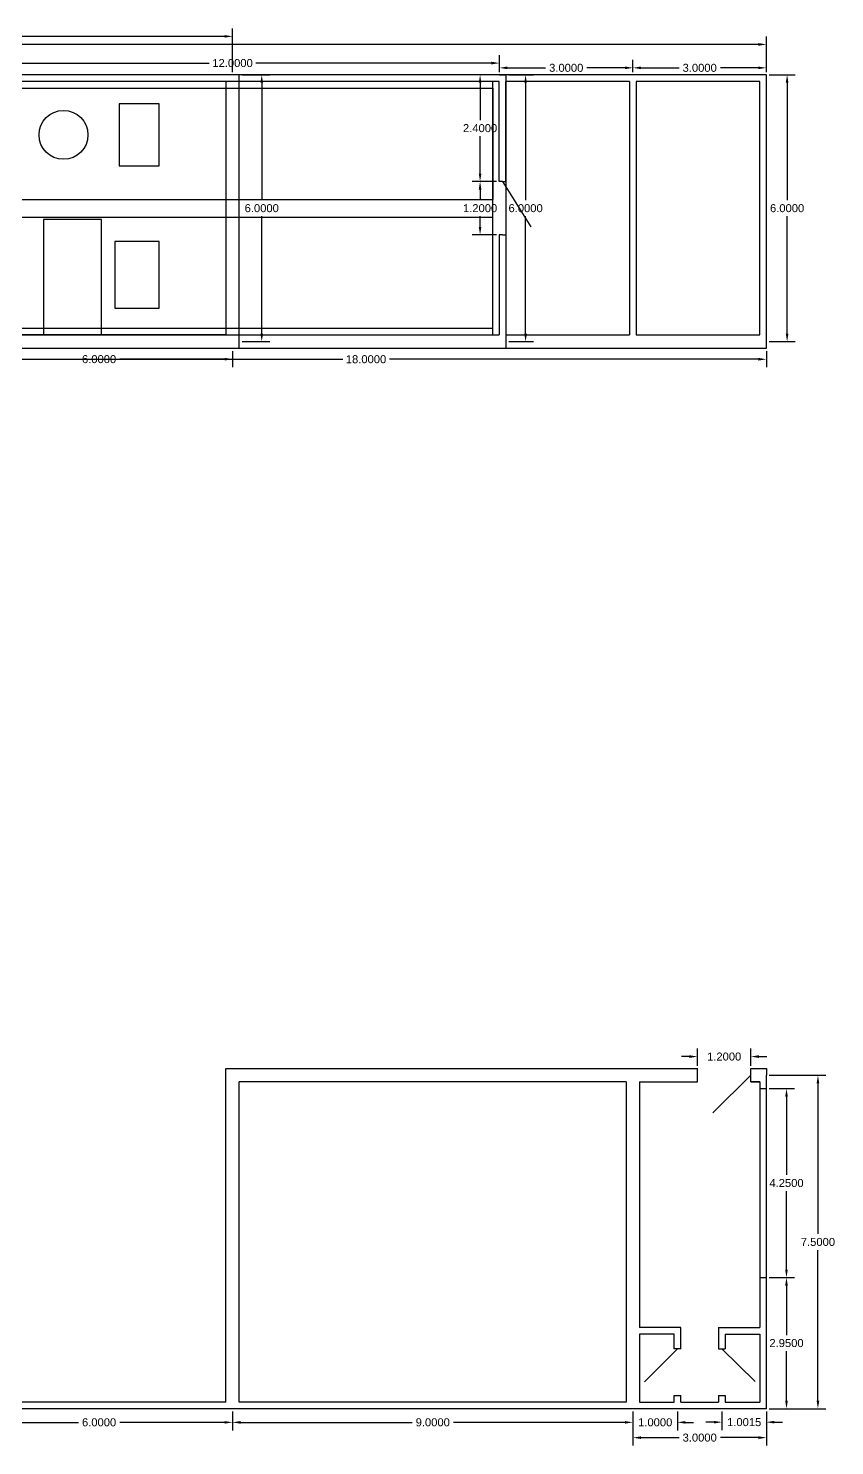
# Model space of a CAD drawing. Header units: millimetres. Extents: x 447.2 to 497.6, y 51.4 to 83.7.
# Drawn here: x 479.48 to 497.6, y 51.84 to 83.72 of the extents above; entities that cross this region are included whole.
import ezdxf

# ---------------------------------------------------------------- set-up
doc = ezdxf.new("R2010")
doc.units = ezdxf.units.MM
for name, color, linetype in [('Maq1', 30, 'Continuous'), ('Maq3', 50, 'Continuous'), ('Piso1', 1, 'Continuous'), ('Piso2', 5, 'Continuous'), ('Piso3', 3, 'Continuous')]:
    doc.layers.add(name, color=color, linetype=linetype)
doc.styles.get("Standard").update_dxf_attribs({"font": 'arial.ttf'})
doc.dimstyles.get("Standard").update_dxf_attribs({"dimtxt": 0.18, "dimasz": 0.18, "dimexe": 0.18, "dimexo": 0.0625, "dimgap": 0.09, "dimtad": 0, "dimtih": 1, "dimtoh": 1, "dimdec": 4, "dimzin": 0, "dimdsep": 46, "dimtxsty": 'Standard', "dimcen": 0.09, "dimadec": 0, "dimazin": 0, "dimtfac": 1, "dimtdec": 4, "dimtofl": 0, "dimtmove": 0, "dimatfit": 3, "dimfxl": 1, "dimtolj": 1, "dimtzin": 0, "dimarcsym": 0})

# ---------------------------------------------------------------- blocks, each defined once
blk = doc.blocks.new('*D30')
at = {"layer": 'Defpoints', "color": 0, "transparency": 16777216}
for p in [(496.065, 83.359), (448.065, 82.675), (496.065, 82.675)]:
    blk.add_point(p, dxfattribs=at)
at = {"layer": 'Piso1', "color": 0, "lineweight": -2, "transparency": 16777216}
for p, q in [((448.065, 82.737), (448.065, 83.539)), ((496.065, 82.737), (496.065, 83.539)), ((448.245, 83.359), (471.529, 83.359)), ((495.885, 83.359), (472.602, 83.359))]:
    blk.add_line(p, q, dxfattribs=at)
at = {"layer": 'Piso1', "color": 0, "transparency": 16777216}
for points in [[(448.245, 83.389), (448.245, 83.329), (448.065, 83.359)], [(495.885, 83.389), (495.885, 83.329), (496.065, 83.359)]]:
    blk.add_solid(points, dxfattribs=at)
at = {"layer": 'Piso1', "color": 0, "transparency": 16777216, "insert": (472.065, 83.359), "char_height": 0.18, "attachment_point": 5}
blk.add_mtext('\\A1;48.0000', dxfattribs=at)
blk = doc.blocks.new('*D32')
at = {"layer": 'Defpoints', "color": 0, "transparency": 16777216}
for p in [(484.065, 52.675), (493.065, 52.675), (484.065, 52.368)]:
    blk.add_point(p, dxfattribs=at)
at = {"layer": 'Piso1', "color": 0, "lineweight": -2, "transparency": 16777216}
for p, q in [((484.065, 52.612), (484.065, 52.188)), ((493.065, 52.612), (493.065, 52.188)), ((484.245, 52.368), (488.102, 52.368)), ((492.885, 52.368), (489.029, 52.368))]:
    blk.add_line(p, q, dxfattribs=at)
at = {"layer": 'Piso1', "color": 0, "transparency": 16777216}
for points in [[(484.245, 52.398), (484.245, 52.338), (484.065, 52.368)], [(492.885, 52.398), (492.885, 52.338), (493.065, 52.368)]]:
    blk.add_solid(points, dxfattribs=at)
at = {"layer": 'Piso1', "color": 0, "transparency": 16777216, "insert": (488.565, 52.368), "char_height": 0.18, "attachment_point": 5}
blk.add_mtext('\\A1;9.0000', dxfattribs=at)
blk = doc.blocks.new('*D33')
at = {"layer": 'Defpoints', "color": 0, "transparency": 16777216}
for p in [(493.065, 52.675), (494.065, 52.675), (493.065, 52.368)]:
    blk.add_point(p, dxfattribs=at)
at = {"layer": 'Piso1', "color": 0, "lineweight": -2, "transparency": 16777216}
for p, q in [((493.065, 52.612), (493.065, 52.188)), ((494.065, 52.612), (494.065, 52.188)), ((492.885, 52.368), (492.705, 52.368)), ((494.245, 52.368), (494.425, 52.368))]:
    blk.add_line(p, q, dxfattribs=at)
at = {"layer": 'Piso1', "color": 0, "transparency": 16777216}
for points in [[(492.885, 52.398), (492.885, 52.338), (493.065, 52.368)], [(494.245, 52.398), (494.245, 52.338), (494.065, 52.368)]]:
    blk.add_solid(points, dxfattribs=at)
at = {"layer": 'Piso1', "color": 0, "transparency": 16777216, "insert": (493.565, 52.368), "char_height": 0.18, "attachment_point": 5}
blk.add_mtext('\\A1;1.0000', dxfattribs=at)
blk = doc.blocks.new('*D34')
at = {"layer": 'Defpoints', "color": 0, "transparency": 16777216}
for p in [(495.064, 52.675), (496.065, 52.675), (495.064, 52.372)]:
    blk.add_point(p, dxfattribs=at)
at = {"layer": 'Piso1', "color": 0, "lineweight": -2, "transparency": 16777216}
for p, q in [((495.064, 52.612), (495.064, 52.192)), ((496.065, 52.612), (496.065, 52.192)), ((494.884, 52.372), (494.704, 52.372)), ((496.245, 52.372), (496.425, 52.372))]:
    blk.add_line(p, q, dxfattribs=at)
at = {"layer": 'Piso1', "color": 0, "transparency": 16777216}
for points in [[(494.884, 52.402), (494.884, 52.342), (495.064, 52.372)], [(496.245, 52.402), (496.245, 52.342), (496.065, 52.372)]]:
    blk.add_solid(points, dxfattribs=at)
at = {"layer": 'Piso1', "color": 0, "transparency": 16777216, "insert": (495.565, 52.372), "char_height": 0.18, "attachment_point": 5}
blk.add_mtext('\\A1;1.0015', dxfattribs=at)
blk = doc.blocks.new('*D35')
at = {"layer": 'Defpoints', "color": 0, "transparency": 16777216}
for p in [(493.065, 52.675), (496.065, 52.675), (496.065, 52.024)]:
    blk.add_point(p, dxfattribs=at)
at = {"layer": 'Piso1', "color": 0, "lineweight": -2, "transparency": 16777216}
for p, q in [((493.065, 52.612), (493.065, 51.844)), ((496.065, 52.612), (496.065, 51.844)), ((493.245, 52.024), (494.102, 52.024)), ((495.885, 52.024), (495.029, 52.024))]:
    blk.add_line(p, q, dxfattribs=at)
at = {"layer": 'Piso1', "color": 0, "transparency": 16777216}
for points in [[(493.245, 52.054), (493.245, 51.994), (493.065, 52.024)], [(495.885, 52.054), (495.885, 51.994), (496.065, 52.024)]]:
    blk.add_solid(points, dxfattribs=at)
at = {"layer": 'Piso1', "color": 0, "transparency": 16777216, "insert": (494.565, 52.024), "char_height": 0.18, "attachment_point": 5}
blk.add_mtext('\\A1;3.0000', dxfattribs=at)
blk = doc.blocks.new('*D37')
at = {"layer": 'Defpoints', "color": 0, "transparency": 16777216}
for p in [(496.065, 59.875), (496.065, 55.625), (496.516, 55.625)]:
    blk.add_point(p, dxfattribs=at)
at = {"layer": 'Piso1', "color": 0, "lineweight": -2, "transparency": 16777216}
for p, q in [((496.128, 59.875), (496.696, 59.875)), ((496.516, 59.695), (496.516, 57.932)), ((496.516, 55.805), (496.516, 57.568)), ((496.128, 55.625), (496.696, 55.625))]:
    blk.add_line(p, q, dxfattribs=at)
at = {"layer": 'Piso1', "color": 0, "transparency": 16777216}
for points in [[(496.486, 59.695), (496.546, 59.695), (496.516, 59.875)], [(496.486, 55.805), (496.546, 55.805), (496.516, 55.625)]]:
    blk.add_solid(points, dxfattribs=at)
at = {"layer": 'Piso1', "color": 0, "transparency": 16777216, "insert": (496.516, 57.75), "char_height": 0.18, "attachment_point": 5}
blk.add_mtext('\\A1;4.2500', dxfattribs=at)
blk = doc.blocks.new('*D38')
at = {"layer": 'Defpoints', "color": 0, "transparency": 16777216}
for p in [(496.065, 60.175), (496.065, 52.675), (497.223, 52.675)]:
    blk.add_point(p, dxfattribs=at)
at = {"layer": 'Piso1', "color": 0, "lineweight": -2, "transparency": 16777216}
for p, q in [((496.128, 60.175), (497.403, 60.175)), ((497.223, 59.995), (497.223, 56.607)), ((497.223, 52.855), (497.223, 56.243)), ((496.128, 52.675), (497.403, 52.675))]:
    blk.add_line(p, q, dxfattribs=at)
at = {"layer": 'Piso1', "color": 0, "transparency": 16777216}
for points in [[(497.193, 59.995), (497.253, 59.995), (497.223, 60.175)], [(497.193, 52.855), (497.253, 52.855), (497.223, 52.675)]]:
    blk.add_solid(points, dxfattribs=at)
at = {"layer": 'Piso1', "color": 0, "transparency": 16777216, "insert": (497.223, 56.425), "char_height": 0.18, "attachment_point": 5}
blk.add_mtext('\\A1;7.5000', dxfattribs=at)
blk = doc.blocks.new('*D39')
at = {"layer": 'Defpoints', "color": 0, "transparency": 16777216}
for p in [(496.065, 55.625), (496.516, 55.625), (496.065, 52.675)]:
    blk.add_point(p, dxfattribs=at)
at = {"layer": 'Piso1', "color": 0, "lineweight": -2, "transparency": 16777216}
for p, q in [((496.128, 55.625), (496.696, 55.625)), ((496.516, 55.445), (496.516, 54.332)), ((496.516, 52.855), (496.516, 53.968)), ((496.128, 52.675), (496.696, 52.675))]:
    blk.add_line(p, q, dxfattribs=at)
at = {"layer": 'Piso1', "color": 0, "transparency": 16777216}
for points in [[(496.486, 55.445), (496.546, 55.445), (496.516, 55.625)], [(496.486, 52.855), (496.546, 52.855), (496.516, 52.675)]]:
    blk.add_solid(points, dxfattribs=at)
at = {"layer": 'Piso1', "color": 0, "transparency": 16777216, "insert": (496.516, 54.15), "char_height": 0.18, "attachment_point": 5}
blk.add_mtext('\\A1;2.9500', dxfattribs=at)
blk = doc.blocks.new('*D51')
at = {"layer": 'Defpoints', "color": 0, "transparency": 16777216}
for p in [(494.515, 60.594), (494.515, 60.325), (495.715, 60.325)]:
    blk.add_point(p, dxfattribs=at)
at = {"layer": 'Piso1', "color": 0, "lineweight": -2, "transparency": 16777216}
for p, q in [((494.335, 60.594), (494.155, 60.594)), ((494.515, 60.387), (494.515, 60.774)), ((495.715, 60.387), (495.715, 60.774)), ((495.895, 60.594), (496.075, 60.594))]:
    blk.add_line(p, q, dxfattribs=at)
at = {"layer": 'Piso1', "color": 0, "transparency": 16777216}
for points in [[(494.335, 60.624), (494.335, 60.564), (494.515, 60.594)], [(495.895, 60.624), (495.895, 60.564), (495.715, 60.594)]]:
    blk.add_solid(points, dxfattribs=at)
at = {"layer": 'Piso1', "color": 0, "transparency": 16777216, "insert": (495.115, 60.594), "char_height": 0.18, "attachment_point": 5}
blk.add_mtext('\\A1;1.2000', dxfattribs=at)
blk = doc.blocks.new('*D63')
at = {"layer": 'Defpoints', "color": 0, "transparency": 16777216}
for p in [(489.629, 82.675), (490.065, 82.675), (490.06, 80.275)]:
    blk.add_point(p, dxfattribs=at)
at = {"layer": 'Piso1', "color": 0, "lineweight": -2, "transparency": 16777216}
for p, q in [((490.003, 82.675), (489.449, 82.675)), ((489.629, 82.495), (489.629, 81.657)), ((489.629, 80.455), (489.629, 81.293)), ((489.998, 80.275), (489.449, 80.275))]:
    blk.add_line(p, q, dxfattribs=at)
at = {"layer": 'Piso1', "color": 0, "transparency": 16777216}
for points in [[(489.599, 82.495), (489.659, 82.495), (489.629, 82.675)], [(489.599, 80.455), (489.659, 80.455), (489.629, 80.275)]]:
    blk.add_solid(points, dxfattribs=at)
at = {"layer": 'Piso1', "color": 0, "transparency": 16777216, "insert": (489.629, 81.475), "char_height": 0.18, "attachment_point": 5}
blk.add_mtext('\\A1;2.4000', dxfattribs=at)
blk = doc.blocks.new('*D64')
at = {"layer": 'Defpoints', "color": 0, "transparency": 16777216}
for p in [(489.629, 80.275), (490.06, 80.275), (490.06, 79.075)]:
    blk.add_point(p, dxfattribs=at)
at = {"layer": 'Piso1', "color": 0, "lineweight": -2, "transparency": 16777216}
for p, q in [((489.998, 80.275), (489.449, 80.275)), ((489.629, 80.095), (489.629, 79.857)), ((489.629, 79.255), (489.629, 79.493)), ((489.998, 79.075), (489.449, 79.075))]:
    blk.add_line(p, q, dxfattribs=at)
at = {"layer": 'Piso1', "color": 0, "transparency": 16777216}
for points in [[(489.599, 80.095), (489.659, 80.095), (489.629, 80.275)], [(489.599, 79.255), (489.659, 79.255), (489.629, 79.075)]]:
    blk.add_solid(points, dxfattribs=at)
at = {"layer": 'Piso1', "color": 0, "transparency": 16777216, "insert": (489.629, 79.675), "char_height": 0.18, "attachment_point": 5}
blk.add_mtext('\\A1;1.2000', dxfattribs=at)
blk = doc.blocks.new('*D65')
at = {"layer": 'Defpoints', "color": 0, "transparency": 16777216}
for p in [(496.065, 82.675), (496.065, 76.675), (496.53, 76.675)]:
    blk.add_point(p, dxfattribs=at)
at = {"layer": 'Piso1', "color": 0, "lineweight": -2, "transparency": 16777216}
for p, q in [((496.128, 82.675), (496.71, 82.675)), ((496.53, 82.495), (496.53, 79.857)), ((496.53, 76.855), (496.53, 79.493)), ((496.128, 76.675), (496.71, 76.675))]:
    blk.add_line(p, q, dxfattribs=at)
at = {"layer": 'Piso1', "color": 0, "transparency": 16777216}
for points in [[(496.5, 82.495), (496.56, 82.495), (496.53, 82.675)], [(496.5, 76.855), (496.56, 76.855), (496.53, 76.675)]]:
    blk.add_solid(points, dxfattribs=at)
at = {"layer": 'Piso1', "color": 0, "transparency": 16777216, "insert": (496.53, 79.675), "char_height": 0.18, "attachment_point": 5}
blk.add_mtext('\\A1;6.0000', dxfattribs=at)
blk = doc.blocks.new('*D67')
at = {"layer": 'Defpoints', "color": 0, "transparency": 16777216}
for p in [(493.065, 82.832), (493.065, 82.675), (496.065, 82.675)]:
    blk.add_point(p, dxfattribs=at)
at = {"layer": 'Piso1', "color": 0, "lineweight": -2, "transparency": 16777216}
for p, q in [((493.065, 82.737), (493.065, 83.012)), ((496.065, 82.737), (496.065, 83.012)), ((493.245, 82.832), (494.102, 82.832)), ((495.885, 82.832), (495.029, 82.832))]:
    blk.add_line(p, q, dxfattribs=at)
at = {"layer": 'Piso1', "color": 0, "transparency": 16777216}
for points in [[(493.245, 82.862), (493.245, 82.802), (493.065, 82.832)], [(495.885, 82.862), (495.885, 82.802), (496.065, 82.832)]]:
    blk.add_solid(points, dxfattribs=at)
at = {"layer": 'Piso1', "color": 0, "transparency": 16777216, "insert": (494.565, 82.832), "char_height": 0.18, "attachment_point": 5}
blk.add_mtext('\\A1;3.0000', dxfattribs=at)
blk = doc.blocks.new('*D71')
at = {"layer": 'Defpoints', "color": 0, "transparency": 16777216}
for p in [(478.065, 76.525), (496.065, 76.525), (478.065, 76.278)]:
    blk.add_point(p, dxfattribs=at)
at = {"layer": 'Piso1', "color": 0, "lineweight": -2, "transparency": 16777216}
for p, q in [((478.065, 76.462), (478.065, 76.098)), ((478.245, 76.278), (486.541, 76.278)), ((495.885, 76.278), (487.59, 76.278)), ((496.065, 76.462), (496.065, 76.098))]:
    blk.add_line(p, q, dxfattribs=at)
at = {"layer": 'Piso1', "color": 0, "transparency": 16777216}
for points in [[(478.245, 76.308), (478.245, 76.248), (478.065, 76.278)], [(495.885, 76.308), (495.885, 76.248), (496.065, 76.278)]]:
    blk.add_solid(points, dxfattribs=at)
at = {"layer": 'Piso1', "color": 0, "transparency": 16777216, "insert": (487.065, 76.278), "char_height": 0.18, "attachment_point": 5}
blk.add_mtext('\\A1;18.0000', dxfattribs=at)
blk = doc.blocks.new('*D86')
at = {"layer": 'Defpoints', "color": 0, "transparency": 16777216}
for p in [(490.215, 82.675), (490.215, 76.675), (490.652, 76.675)]:
    blk.add_point(p, dxfattribs=at)
at = {"layer": 'Piso2', "color": 0, "lineweight": -2, "transparency": 16777216}
for p, q in [((490.278, 82.675), (490.832, 82.675)), ((490.652, 82.495), (490.652, 79.857)), ((490.652, 76.855), (490.652, 79.493)), ((490.278, 76.675), (490.832, 76.675))]:
    blk.add_line(p, q, dxfattribs=at)
at = {"layer": 'Piso2', "color": 0, "transparency": 16777216}
for points in [[(490.622, 82.495), (490.682, 82.495), (490.652, 82.675)], [(490.622, 76.855), (490.682, 76.855), (490.652, 76.675)]]:
    blk.add_solid(points, dxfattribs=at)
at = {"layer": 'Piso2', "color": 0, "transparency": 16777216, "insert": (490.652, 79.675), "char_height": 0.18, "attachment_point": 5}
blk.add_mtext('\\A1;6.0000', dxfattribs=at)
blk = doc.blocks.new('*D101')
at = {"layer": 'Defpoints', "color": 0, "transparency": 16777216}
for p in [(478.065, 52.675), (484.065, 52.675), (478.065, 52.368)]:
    blk.add_point(p, dxfattribs=at)
at = {"layer": 'Piso1', "color": 0, "lineweight": -2, "transparency": 16777216}
for p, q in [((478.065, 52.612), (478.065, 52.188)), ((484.065, 52.612), (484.065, 52.188)), ((478.245, 52.368), (480.602, 52.368)), ((483.885, 52.368), (481.529, 52.368))]:
    blk.add_line(p, q, dxfattribs=at)
at = {"layer": 'Piso1', "color": 0, "transparency": 16777216}
for points in [[(478.245, 52.398), (478.245, 52.338), (478.065, 52.368)], [(483.885, 52.398), (483.885, 52.338), (484.065, 52.368)]]:
    blk.add_solid(points, dxfattribs=at)
at = {"layer": 'Piso1', "color": 0, "transparency": 16777216, "insert": (481.065, 52.368), "char_height": 0.18, "attachment_point": 5}
blk.add_mtext('\\A1;6.0000', dxfattribs=at)
blk = doc.blocks.new('*D104')
at = {"layer": 'Defpoints', "color": 0, "transparency": 16777216}
for p in [(490.065, 82.832), (490.065, 82.675), (493.065, 82.675)]:
    blk.add_point(p, dxfattribs=at)
at = {"layer": 'Piso1', "color": 0, "lineweight": -2, "transparency": 16777216}
for p, q in [((490.065, 82.737), (490.065, 83.012)), ((493.065, 82.737), (493.065, 83.012)), ((490.245, 82.832), (491.102, 82.832)), ((492.885, 82.832), (492.029, 82.832))]:
    blk.add_line(p, q, dxfattribs=at)
at = {"layer": 'Piso1', "color": 0, "transparency": 16777216}
for points in [[(490.245, 82.862), (490.245, 82.802), (490.065, 82.832)], [(492.885, 82.862), (492.885, 82.802), (493.065, 82.832)]]:
    blk.add_solid(points, dxfattribs=at)
at = {"layer": 'Piso1', "color": 0, "transparency": 16777216, "insert": (491.565, 82.832), "char_height": 0.18, "attachment_point": 5}
blk.add_mtext('\\A1;3.0000', dxfattribs=at)
blk = doc.blocks.new('*D108')
at = {"layer": 'Defpoints', "color": 0, "transparency": 16777216}
for p in [(490.065, 82.939), (478.065, 82.675), (490.065, 82.675)]:
    blk.add_point(p, dxfattribs=at)
at = {"layer": 'Piso2', "color": 0, "lineweight": -2, "transparency": 16777216}
for p, q in [((478.065, 82.737), (478.065, 83.119)), ((478.245, 82.939), (483.541, 82.939)), ((489.885, 82.939), (484.59, 82.939)), ((490.065, 82.737), (490.065, 83.119))]:
    blk.add_line(p, q, dxfattribs=at)
at = {"layer": 'Piso2', "color": 0, "transparency": 16777216}
for points in [[(478.245, 82.969), (478.245, 82.909), (478.065, 82.939)], [(489.885, 82.969), (489.885, 82.909), (490.065, 82.939)]]:
    blk.add_solid(points, dxfattribs=at)
at = {"layer": 'Piso2', "color": 0, "transparency": 16777216, "insert": (484.065, 82.939), "char_height": 0.18, "attachment_point": 5}
blk.add_mtext('\\A1;12.0000', dxfattribs=at)
blk = doc.blocks.new('*D114')
at = {"layer": 'Defpoints', "color": 0, "transparency": 16777216}
for p in [(484.065, 83.54), (472.065, 82.675), (484.065, 82.675)]:
    blk.add_point(p, dxfattribs=at)
at = {"layer": 'Piso3', "color": 0, "lineweight": -2, "transparency": 16777216}
for p, q in [((472.065, 82.737), (472.065, 83.72)), ((472.245, 83.54), (477.541, 83.54)), ((483.885, 83.54), (478.59, 83.54)), ((484.065, 82.737), (484.065, 83.72))]:
    blk.add_line(p, q, dxfattribs=at)
at = {"layer": 'Piso3', "color": 0, "transparency": 16777216}
for points in [[(472.245, 83.57), (472.245, 83.51), (472.065, 83.54)], [(483.885, 83.57), (483.885, 83.51), (484.065, 83.54)]]:
    blk.add_solid(points, dxfattribs=at)
at = {"layer": 'Piso3', "color": 0, "transparency": 16777216, "insert": (478.065, 83.54), "char_height": 0.18, "attachment_point": 5}
blk.add_mtext('\\A1;12.0000', dxfattribs=at)
blk = doc.blocks.new('*D115')
at = {"layer": 'Defpoints', "color": 0, "transparency": 16777216}
for p in [(484.215, 82.675), (484.215, 76.675), (484.721, 76.675)]:
    blk.add_point(p, dxfattribs=at)
at = {"layer": 'Piso3', "color": 0, "lineweight": -2, "transparency": 16777216}
for p, q in [((484.278, 82.675), (484.901, 82.675)), ((484.721, 82.495), (484.721, 79.857)), ((484.721, 76.855), (484.721, 79.493)), ((484.278, 76.675), (484.901, 76.675))]:
    blk.add_line(p, q, dxfattribs=at)
at = {"layer": 'Piso3', "color": 0, "transparency": 16777216}
for points in [[(484.691, 82.495), (484.751, 82.495), (484.721, 82.675)], [(484.691, 76.855), (484.751, 76.855), (484.721, 76.675)]]:
    blk.add_solid(points, dxfattribs=at)
at = {"layer": 'Piso3', "color": 0, "transparency": 16777216, "insert": (484.721, 79.675), "char_height": 0.18, "attachment_point": 5}
blk.add_mtext('\\A1;6.0000', dxfattribs=at)
blk = doc.blocks.new('*D116')
at = {"layer": 'Defpoints', "color": 0, "transparency": 16777216}
for p in [(478.065, 76.525), (484.065, 76.525), (478.065, 76.28)]:
    blk.add_point(p, dxfattribs=at)
at = {"layer": 'Piso3', "color": 0, "lineweight": -2, "transparency": 16777216}
for p, q in [((478.065, 76.462), (478.065, 76.1)), ((478.245, 76.28), (480.602, 76.28)), ((483.885, 76.28), (481.529, 76.28)), ((484.065, 76.462), (484.065, 76.1))]:
    blk.add_line(p, q, dxfattribs=at)
at = {"layer": 'Piso3', "color": 0, "transparency": 16777216}
for points in [[(478.245, 76.31), (478.245, 76.25), (478.065, 76.28)], [(483.885, 76.31), (483.885, 76.25), (484.065, 76.28)]]:
    blk.add_solid(points, dxfattribs=at)
at = {"layer": 'Piso3', "color": 0, "transparency": 16777216, "insert": (481.065, 76.28), "char_height": 0.18, "attachment_point": 5}
blk.add_mtext('\\A1;6.0000', dxfattribs=at)

msp = doc.modelspace()

# ---------------------------------------------------------------- linework, layer by layer
at = {"layer": 'Maq1'}
for p, q in [((477.91548, 82.37462), (489.91548, 82.37462)), ((489.91548, 82.37462), (489.91548, 79.87462)), ((477.91548, 79.87462), (489.91548, 79.87462)), ((477.91548, 79.47462), (489.91548, 79.47462)), ((489.91548, 76.97462), (489.91548, 79.47462)), ((477.91548, 76.97462), (489.91548, 76.97462))]:
    msp.add_line(p, q, dxfattribs=at)
at = {"layer": 'Maq3'}
for p, q in [((482.41548, 82.02462), (481.51548, 82.02462)), ((481.51548, 82.02462), (481.51548, 80.62462)), ((482.41548, 80.62462), (482.41548, 82.02462)), ((481.51548, 80.62462), (482.41548, 80.62462)), ((479.81548, 79.42462), (479.81548, 76.82462)), ((481.11548, 79.42462), (479.81548, 79.42462)), ((481.11548, 76.82462), (481.11548, 79.42462)), ((482.41548, 78.92462), (481.41548, 78.92462)), ((481.41548, 78.92462), (481.41548, 77.42462)), ((482.41548, 77.42462), (482.41548, 78.92462)), ((481.41548, 77.42462), (482.41548, 77.42462)), ((479.81548, 76.82462), (481.11548, 76.82462))]:
    msp.add_line(p, q, dxfattribs=at)
msp.add_circle((480.26548, 81.32462), 0.55, dxfattribs=at)
at = {"layer": 'Piso1'}
for p, q in [((496.06548, 82.67462), (478.06548, 82.67462)), ((496.06548, 76.67462), (496.06548, 82.67462)), ((490.06048, 82.52462), (460.21548, 82.52462)), ((490.06048, 80.27462), (490.06048, 82.52462)), ((490.21048, 80.27462), (490.21048, 82.52462)), ((492.99048, 82.52462), (490.21048, 82.52462)), ((492.99048, 82.52462), (492.99048, 76.82462)), ((495.91548, 82.52462), (493.14048, 82.52462)), ((493.14048, 82.52462), (493.14048, 76.82462)), ((495.91548, 76.82462), (495.91548, 82.52462)), ((490.13548, 80.27462), (490.06048, 80.27462)), ((490.13548, 80.27462), (490.21048, 80.27462)), ((490.13548, 80.27462), (490.76805, 79.25489)), ((490.06048, 79.07462), (490.06048, 76.82462)), ((490.13548, 79.07462), (490.06048, 79.07462)), ((490.13548, 79.07462), (490.21048, 79.07462)), ((490.21048, 79.07462), (490.21048, 76.82462)), ((477.91548, 76.82462), (490.06048, 76.82462)), ((490.21048, 76.82462), (492.99048, 76.82462)), ((493.14048, 76.82462), (495.91548, 76.82462)), ((478.21548, 76.52462), (496.06548, 76.52462)), ((496.06548, 76.52462), (496.06548, 76.67462)), ((483.91548, 60.17462), (483.91548, 60.32462)), ((483.91548, 60.32462), (493.86548, 60.32462)), ((493.86548, 60.32462), (494.51548, 60.32462)), ((494.51548, 60.02462), (494.51548, 60.32462)), ((495.71548, 60.32462), (496.06548, 60.32462)), ((495.71548, 60.02462), (495.71548, 60.32462)), ((496.06548, 60.32462), (496.06548, 60.17462)), ((483.91548, 52.82462), (483.91548, 60.17462)), ((484.21548, 52.82462), (484.21548, 60.02462)), ((492.91548, 60.02462), (484.21548, 60.02462)), ((492.91548, 60.02462), (492.91548, 52.82462)), ((493.21548, 60.02462), (493.21548, 54.49962)), ((493.21548, 60.02462), (493.86548, 60.02462)), ((493.86548, 60.02462), (494.51548, 60.02462)), ((494.86013, 59.33297), (495.71548, 60.17462)), ((495.71548, 60.02462), (495.91548, 60.02462)), ((495.91548, 60.02462), (495.71548, 60.02462)), ((495.91548, 60.02462), (495.91548, 54.49962)), ((496.06548, 58.67462), (496.06548, 60.17462)), ((495.91548, 59.87462), (496.06548, 59.87462)), ((496.06548, 52.67462), (496.06548, 58.67462)), ((495.91548, 55.62462), (496.06548, 55.62462)), ((494.14048, 54.49962), (493.21548, 54.49962)), ((493.99048, 54.34932), (493.21548, 54.34932)), ((493.21548, 54.34932), (493.21548, 52.82462)), ((493.99048, 54.02462), (493.99048, 54.34932)), ((494.14048, 54.02462), (494.14048, 54.49962)), ((494.99048, 54.49962), (494.99048, 54.02462)), ((494.99048, 54.49962), (495.91548, 54.49962)), ((495.14048, 54.34932), (495.14048, 54.02462)), ((495.14048, 54.34932), (495.91548, 54.34932)), ((495.91548, 54.34932), (495.91548, 52.82462)), ((494.06328, 54.02462), (493.32499, 53.27802)), ((494.14048, 54.02462), (493.99048, 54.02462)), ((494.99048, 54.02462), (495.14048, 54.02462)), ((495.06548, 54.02462), (495.81209, 53.28633)), ((493.99048, 52.82462), (493.99048, 52.97462)), ((493.99048, 52.97462), (494.14048, 52.97462)), ((494.14048, 52.82462), (494.14048, 52.97462)), ((494.99048, 52.97462), (495.14048, 52.97462)), ((494.99048, 52.97462), (494.99048, 52.82462)), ((495.14048, 52.97462), (495.14048, 52.82462)), ((483.91548, 52.82462), (478.06548, 52.82462)), ((496.06548, 52.67462), (478.06548, 52.67462)), ((492.91548, 52.82462), (484.21548, 52.82462)), ((493.21548, 52.82462), (493.99048, 52.82462)), ((494.14048, 52.82462), (494.99048, 52.82462)), ((495.14048, 52.82462), (495.91548, 52.82462))]:
    msp.add_line(p, q, dxfattribs=at)
at = {"layer": 'Piso2'}
for p, q in [((490.06548, 82.67462), (478.21548, 82.67462)), ((490.06548, 82.67462), (490.21548, 82.67462)), ((490.21548, 76.52462), (490.21548, 82.67462)), ((489.91548, 82.52462), (478.21548, 82.52462)), ((483.91548, 82.52462), (478.21548, 82.52462)), ((489.91548, 76.82462), (489.91548, 82.52462)), ((478.21548, 76.82462), (489.91548, 76.82462)), ((478.21548, 76.52462), (490.06548, 76.52462)), ((490.06548, 76.52462), (490.21548, 76.52462))]:
    msp.add_line(p, q, dxfattribs=at)
at = {"layer": 'Piso3'}
for p, q in [((484.06548, 82.67462), (478.06548, 82.67462)), ((484.06548, 82.67462), (478.06548, 82.67462)), ((484.21548, 82.67462), (484.06548, 82.67462)), ((484.21548, 76.52462), (484.21548, 82.67462)), ((483.91548, 82.52462), (472.06548, 82.52652)), ((483.91548, 82.52462), (483.91548, 76.82462)), ((483.91548, 76.82462), (478.21548, 76.82462)), ((477.91548, 76.52462), (484.06548, 76.52462)), ((484.06548, 76.52462), (484.21548, 76.52462))]:
    msp.add_line(p, q, dxfattribs=at)

# ---------------------------------------------------------------- dimensions: what is measured, and where the dimension line sits
at = {"layer": 'Piso1'}
for base, p1, p2, picture, middle in [((496.06548, 83.35939), (448.06548, 82.67462), (496.06548, 82.67462), '*D30', (472.06548, 83.35939)), ((490.06548, 82.83239), (493.06548, 82.67462), (490.06548, 82.67462), '*D104', (491.56548, 82.83239)), ((493.06548, 82.83239), (496.06548, 82.67462), (493.06548, 82.67462), '*D67', (494.56548, 82.83239)), ((494.51548, 60.59402), (495.71548, 60.32462), (494.51548, 60.32462), '*D51', (495.11548, 60.59402)), ((478.06548, 52.36823), (484.06548, 52.67462), (478.06548, 52.67462), '*D101', (481.06548, 52.36823)), ((484.06548, 52.36823), (493.06548, 52.67462), (484.06548, 52.67462), '*D32', (488.56548, 52.36823)), ((493.06548, 52.36823), (494.06548, 52.67462), (493.06548, 52.67462), '*D33', (493.56548, 52.36823)), ((496.06548, 52.02397), (493.06548, 52.67462), (496.06548, 52.67462), '*D35', (494.56548, 52.02397)), ((495.06395, 52.37242), (496.06548, 52.67462), (495.06395, 52.67462), '*D34', (495.56472, 52.37242))]:
    dim = msp.add_linear_dim(base=base, p1=p1, p2=p2, dimstyle='Standard', dxfattribs=at)
    dim.commit()
    dim.dimension.update_dxf_attribs({"geometry": picture, "text_midpoint": middle})
for base, p1, p2, picture, middle in [((489.62947, 82.67462), (490.06048, 80.27462), (490.06548, 82.67462), '*D63', (489.62947, 81.47462)), ((496.52971, 76.67462), (496.06548, 82.67462), (496.06548, 76.67462), '*D65', (496.52971, 79.67462)), ((489.62947, 80.27462), (490.06048, 79.07462), (490.06048, 80.27462), '*D64', (489.62947, 79.67462)), ((497.22337, 52.67462), (496.06548, 60.17462), (496.06548, 52.67462), '*D38', (497.22337, 56.42462)), ((496.51612, 55.62462), (496.06548, 59.87462), (496.06548, 55.62462), '*D37', (496.51612, 57.74962)), ((496.51612, 55.62462), (496.06548, 52.67462), (496.06548, 55.62462), '*D39', (496.51612, 54.14962))]:
    dim = msp.add_linear_dim(base=base, p1=p1, p2=p2, angle=90, dimstyle='Standard', dxfattribs=at)
    dim.commit()
    dim.dimension.update_dxf_attribs({"geometry": picture, "text_midpoint": middle})
dim = msp.add_linear_dim(base=(478.06548, 76.27831), p1=(496.06548, 76.52462), p2=(478.06548, 76.52462), dimstyle='Standard', dxfattribs=at)
dim.commit()
dim.dimension.update_dxf_attribs({"geometry": '*D71', "text_midpoint": (487.06548, 76.27831), "dimtype": 160})
at = {"layer": 'Piso2'}
dim = msp.add_linear_dim(base=(490.06548, 82.93945), p1=(478.06548, 82.67462), p2=(490.06548, 82.67462), dimstyle='Standard', dxfattribs=at)
dim.commit()
dim.dimension.update_dxf_attribs({"geometry": '*D108', "text_midpoint": (484.06548, 82.93945)})
dim = msp.add_linear_dim(base=(490.65239, 76.67462), p1=(490.21548, 82.67462), p2=(490.21548, 76.67462), angle=90, dimstyle='Standard', dxfattribs=at)
dim.commit()
dim.dimension.update_dxf_attribs({"geometry": '*D86', "text_midpoint": (490.65239, 79.67462)})
at = {"layer": 'Piso3'}
dim = msp.add_linear_dim(base=(484.06548, 83.54034), p1=(472.06548, 82.67462), p2=(484.06548, 82.67462), dimstyle='Standard', dxfattribs=at)
dim.commit()
dim.dimension.update_dxf_attribs({"geometry": '*D114', "text_midpoint": (478.06548, 83.54034), "dimtype": 160})
dim = msp.add_linear_dim(base=(484.72118, 76.67462), p1=(484.21548, 82.67462), p2=(484.21548, 76.67462), angle=90, dimstyle='Standard', dxfattribs=at)
dim.commit()
dim.dimension.update_dxf_attribs({"geometry": '*D115', "text_midpoint": (484.72118, 79.67462)})
dim = msp.add_linear_dim(base=(478.06548, 76.27992), p1=(484.06548, 76.52462), p2=(478.06548, 76.52462), dimstyle='Standard', dxfattribs=at)
dim.commit()
dim.dimension.update_dxf_attribs({"geometry": '*D116', "text_midpoint": (481.06548, 76.27992)})

doc.saveas('drawing.dxf')
